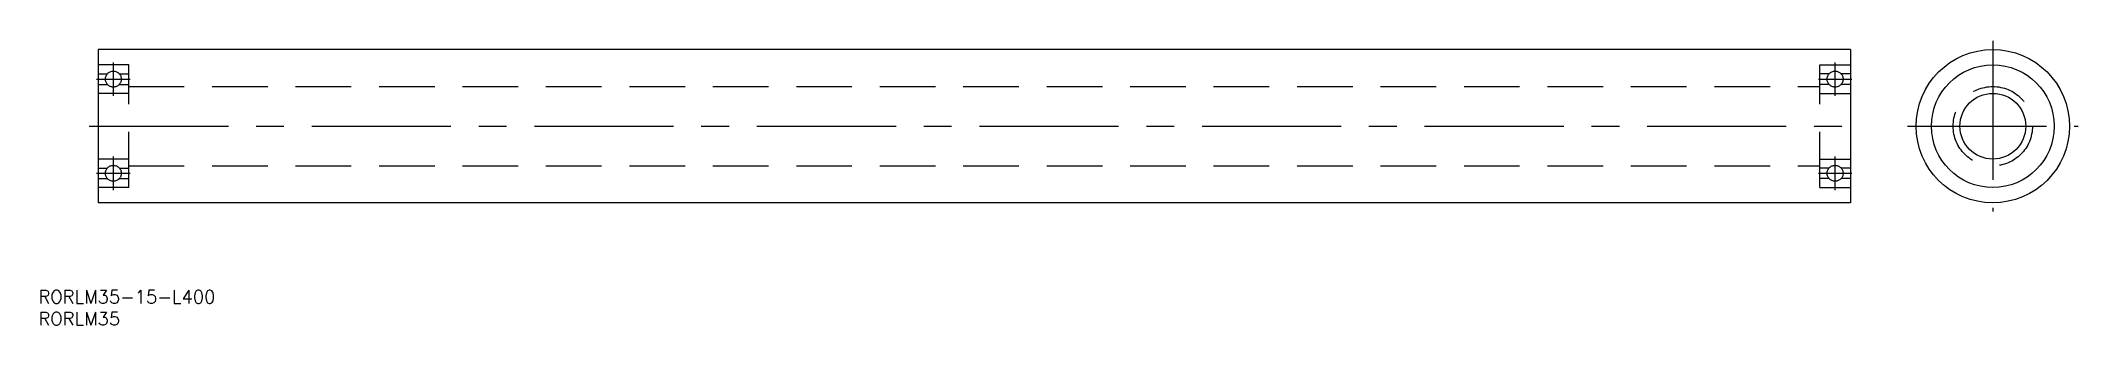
# Model space of a CAD drawing. Extents: x -446 to 20, y -45 to 20.
import ezdxf

# ---------------------------------------------------------------- set-up
doc = ezdxf.new("R2010")
doc.units = 0
doc.linetypes.add('CENTER', pattern=[50.8, 31.75, -6.35, 6.35, -6.35])
doc.linetypes.add('DASHED', pattern=[19.05, 12.7, -6.35])
doc.layers.get('0').update_dxf_attribs({"linetype": 'CONTINUOUS'})
doc.layers.add('CENTER', color=1, linetype='CONTINUOUS')
doc.styles.get("Standard").update_dxf_attribs({"font": 'txt.shx', "height": 3, "bigfont": 'bigfont.shx'})

msp = doc.modelspace()

# ---------------------------------------------------------------- linework, layer by layer
at = {"color": 7, "linetype": 'CONTINUOUS'}
for p, q in [((-432.5, 17.5), (-432.5, -17.5)), ((-32.5, 17.5), (-432.5, 17.5)), ((-32.5, 17.5), (-32.5, -17.5)), ((-32.5, -17.5), (-432.5, -17.5))]:
    msp.add_line(p, q, dxfattribs=at)
at = {"color": 3, "linetype": 'DASHED'}
for p, q in [((-425.5, 14), (-432.5, 14)), ((-425.5, -14), (-425.5, 14)), ((-39.5, -14), (-39.5, 14)), ((-39.5, 14), (-32.5, 14)), ((-432.5, 11.95), (-430.37, 11.95)), ((-432.5, 9.55), (-430.37, 9.55)), ((-427.63, 11.95), (-425.5, 11.95)), ((-427.63, 9.55), (-425.5, 9.55)), ((-37.37, 11.95), (-39.5, 11.95)), ((-37.37, 9.55), (-39.5, 9.55)), ((-32.5, 11.95), (-34.63, 11.95)), ((-32.5, 9.55), (-34.63, 9.55)), ((-425.5, 7.5), (-432.5, 7.5)), ((-425.5, 9.05), (-39.5, 9.05)), ((-39.5, 7.5), (-32.5, 7.5)), ((-425.5, -7.5), (-432.5, -7.5)), ((-425.5, -9.05), (-39.5, -9.05)), ((-39.5, -7.5), (-32.5, -7.5)), ((-432.5, -9.55), (-430.37, -9.55)), ((-432.5, -11.95), (-430.37, -11.95)), ((-427.63, -9.55), (-425.5, -9.55)), ((-427.63, -11.95), (-425.5, -11.95)), ((-37.37, -9.55), (-39.5, -9.55)), ((-37.37, -11.95), (-39.5, -11.95)), ((-32.5, -9.55), (-34.63, -9.55)), ((-32.5, -11.95), (-34.63, -11.95)), ((-425.5, -14), (-432.5, -14)), ((-39.5, -14), (-32.5, -14))]:
    msp.add_line(p, q, dxfattribs=at)
at = {"color": 7, "linetype": 'CONTINUOUS'}
for radius in [17.5, 14, 7.5]:
    msp.add_circle((0, 0), radius, dxfattribs=at)
at = {"color": 3, "linetype": 'DASHED'}
for centre, radius in [((-429, 10.75), 1.82), ((-36, 10.75), 1.82), ((0, 0), 9.05), ((-429, -10.75), 1.82), ((-36, -10.75), 1.82)]:
    msp.add_circle(centre, radius, dxfattribs=at)
at = {"layer": 'CENTER', "color": 1, "linetype": 'CENTER'}
for p, q in [((0, 19.5), (0, -19.5)), ((-429, 6.93), (-429, 14.57)), ((-36, 6.93), (-36, 14.57)), ((-432.82, 10.75), (-425.18, 10.75)), ((-39.82, 10.75), (-32.18, 10.75)), ((-434.5, 0), (-30.5, 0)), ((-19.5, 0), (19.5, 0)), ((-429, -14.57), (-429, -6.93)), ((-36, -14.57), (-36, -6.93)), ((-432.82, -10.75), (-425.18, -10.75)), ((-39.82, -10.75), (-32.18, -10.75))]:
    msp.add_line(p, q, dxfattribs=at)

# ---------------------------------------------------------------- texts
at = {"color": 7, "linetype": 'CONTINUOUS'}
for s, p in [('RORLM35-15-L400', (-446.09, -40.43)), ('RORLM35', (-446.09, -45.43))]:
    msp.add_text(s, height=3, dxfattribs=at).set_placement(p)

doc.saveas('drawing.dxf')
